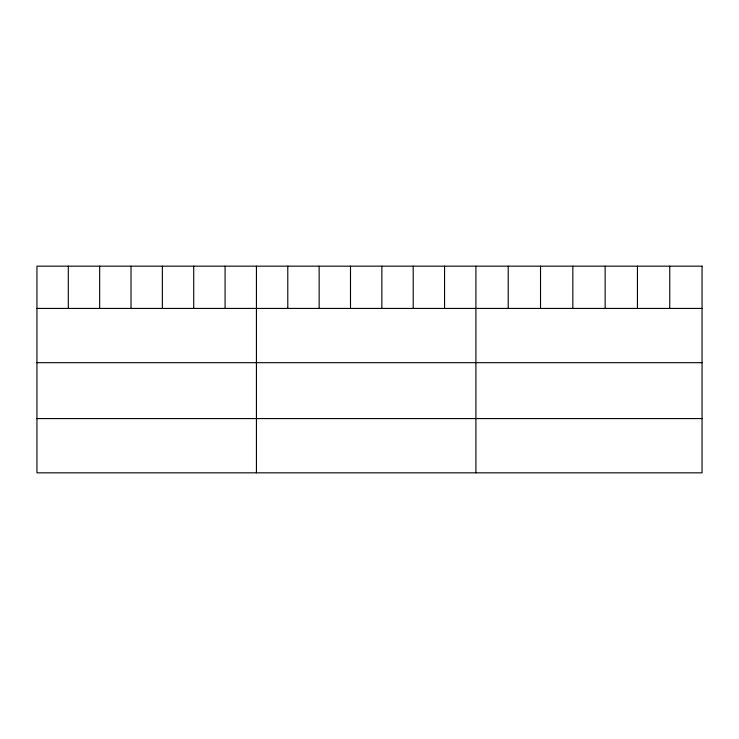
<?xml version="1.0" encoding="UTF-8"?>
<svg xmlns="http://www.w3.org/2000/svg" width="739" height="739" viewBox="0 0 739 739"><rect width="100%" height="100%" fill="white"/><g stroke="black" fill="none" stroke-linecap="round" stroke-linejoin="round"><path stroke-width="1.11" d="M36.95 308.422L702.05 308.422M36.95 362.683L702.05 362.683M36.95 418.579L702.05 418.579M669.746 266.169L669.746 308.422M637.443 266.169L637.443 308.422M605.139 266.169L605.139 308.422M572.827 266.169L572.827 308.422M540.523 266.169L540.523 308.422M508.22 266.169L508.22 308.422M475.916 266.169L475.916 472.831M444.564 266.169L444.564 308.422M413.203 266.169L413.203 308.422M381.851 266.169L381.851 308.422M350.498 266.169L350.498 308.422M319.146 266.169L319.146 308.422M287.785 266.169L287.785 308.422M256.433 266.169L256.433 472.831M225.081 266.169L225.081 308.422M193.72 266.169L193.72 308.422M162.368 266.169L162.368 308.422M131.015 266.169L131.015 308.422M99.663 266.169L99.663 308.422M68.302 266.169L68.302 308.422M702.05 266.169L36.95 266.169L36.95 472.831L702.05 472.831L702.05 266.169"/></g></svg>
